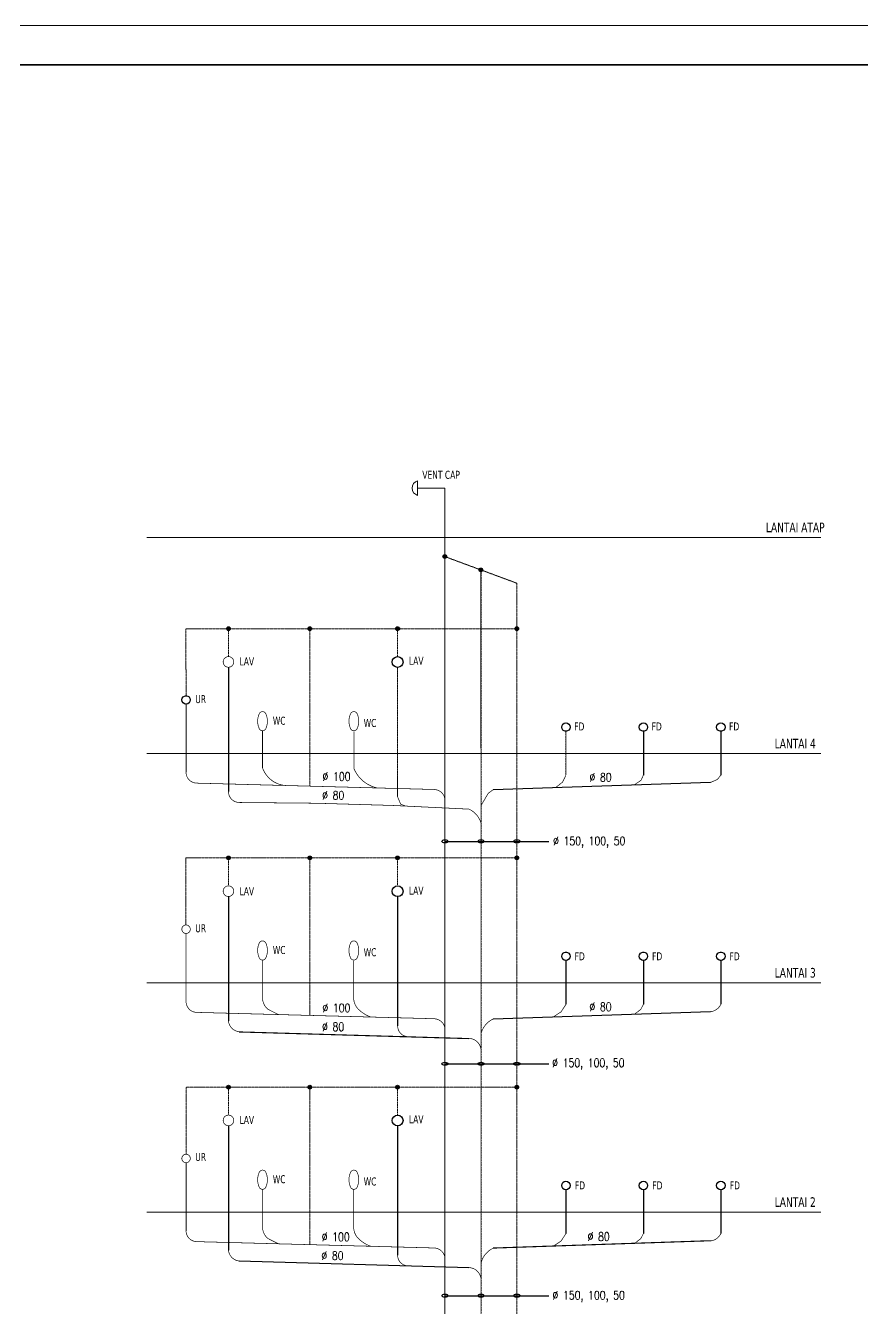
# Model space of a CAD drawing. Header units: millimetres. Extents: x -11 to 37583, y -101 to 28664.
# Drawn here: x 26078 to 30355, y 22109 to 28664 of the extents above; entities that cross this region are included whole.
import ezdxf
from ezdxf.enums import TextEntityAlignment as Align

# ---------------------------------------------------------------- set-up
doc = ezdxf.new("R2010")
doc.units = ezdxf.units.MM
for name, pattern in [('CENTER', [2, 1.25, -0.25, 0.25, -0.25]), ('DASHDOT', [1, 0.5, -0.25, 0, -0.25]), ('DASHED', [0.75, 0.5, -0.25]), ('HIDDEN', [0.375, 0.25, -0.125])]:
    doc.linetypes.add(name, pattern=pattern)
for name, color, linetype, lineweight in [('AIR KOTOR', 31, 'DASHDOT', 5), ('din2', 251, 'Continuous', 25), ('GRS KOP', 1, 'Continuous', 35), ('HACH', 252, 'Continuous', 0), ('kop', 7, 'Continuous', 20), ('Notasi', 2, 'Continuous', 20)]:
    doc.layers.add(name, color=color, linetype=linetype, lineweight=lineweight)
doc.styles.add('BARU', font='complex.shx')
doc.styles.add('century', font='romans.shx', dxfattribs={"width": 0.6})
doc.styles.get("Standard").update_dxf_attribs({"font": 'arial.ttf'})
doc.styles.add('tahoma', font='tahoma.ttf')

# ---------------------------------------------------------------- blocks, each defined once
blk = doc.blocks.new('kop')
at = {"layer": 'GRS KOP'}
blk.add_lwpolyline([(1, 54), (83, 54), (83, 1), (1, 1)], close=True, dxfattribs=at)
at = {"layer": 'kop', "color": 7}
blk.add_line((84, 55.00000000000017), (0, 55.00000000000017), dxfattribs=at)
at = {"layer": 'kop', "style": 'BARU', "flags": 4}
for p, height in [((73.79999999999714, 5.399999999992659), 0.3500000000000013), ((80.30348371280252, 5.381560126415408), 0.2500000000000009), ((73.79999999999714, 4.899999999992659), 0.3500000000000013), ((80.30348371280252, 4.881560126415408), 0.2500000000000009), ((73.79999999999714, 4.399999999992659), 0.3500000000000013), ((80.30348371280252, 4.381560126415408), 0.2500000000000009)]:
    blk.add_attdef('-', p, '', height=height, dxfattribs=at)
at = {"layer": 'kop', "flags": 4}
for tag, p in [('AR-00', (78.05695564226218, 2.647698724276623)), ('00', (81.23754618094216, 2.647099872606105))]:
    blk.add_attdef(tag, text='', height=0.3499740475000009, dxfattribs=at).set_placement(p, align=Align.MIDDLE)

msp = doc.modelspace()

# ---------------------------------------------------------------- hatches: boundary and pattern name
at = {"layer": 'din2'}
for points in [[(28230.08705310673, 25950.47518732896, 1), (28211.13111292625, 25950.47518732896, 1)], [(28413.86735621285, 25882.56066317045, 1), (28394.91141603237, 25882.56066317045, 1)], [(27123.98821990145, 25582.14628844237, 1), (27105.03227972097, 25582.14628844237, 1)], [(27540.35286434641, 25582.14628844237, 1), (27521.39692416593, 25582.14628844237, 1)], [(27988.70732525463, 25582.14628844237, 1), (27969.75138507415, 25582.14628844237, 1)], [(28597.647659319, 25582.14628844237, 1), (28578.69171913848, 25582.14628844237, 1)], [(27123.98821990145, 24410.57032414131, 1), (27105.03227972097, 24410.57032414131, 1)], [(27540.35286434641, 24410.57032414131, 1), (27521.39692416593, 24410.57032414131, 1)], [(27988.01085501324, 24410.57032414131, 1), (27969.05491483275, 24410.57032414131, 1)], [(28597.647659319, 24410.57032414131, 1), (28578.69171913848, 24410.57032414131, 1)], [(27123.98821990145, 23238.99435984024, 1), (27105.03227972097, 23238.99435984024, 1)], [(27540.35286434641, 23238.99435984024, 1), (27521.39692416593, 23238.99435984024, 1)], [(27987.9795688963, 23238.99435984024, 1), (27969.02362871581, 23238.99435984024, 1)], [(28597.647659319, 23238.99435984024, 1), (28578.69171913848, 23238.99435984024, 1)]]:
    msp.add_hatch(color=256, dxfattribs=at).paths.add_polyline_path(points)

# ---------------------------------------------------------------- linework, layer by layer
at = {"layer": 'AIR KOTOR', "color": 1, "linetype": 'CENTER', "ltscale": 2}
for p, q in [((28220.60908301652, 26300.23901503232), (28081.3041410743, 26300.23901503232)), ((28220.60908301652, 26300.23901503232), (28220.60908301648, 20790.74930597392)), ((26897.70502922811, 25196.07529872789), (26897.70502922811, 24848.30444824135)), ((27288.65140808644, 25060.6536705907), (27288.65140808644, 24870.91875078816)), ((26897.70502922811, 22852.92337012575), (26897.70502922811, 22505.15251963922))]:
    msp.add_line(p, q, dxfattribs=at)
at = {"layer": 'AIR KOTOR', "linetype": 'HIDDEN', "ltscale": 2}
for p, q in [((28220.60908301648, 25950.47518732896), (28588.16968922874, 25814.64613901193)), ((28588.16968922874, 25814.64613901193), (28588.16968922874, 21413.77235325562)), ((26897.1022458288, 25582.14628844237), (28588.16968922874, 25582.14628844237)), ((26897.70502922811, 25239.38167620209), (26897.1022458288, 25582.14628844237)), ((27530.87489425614, 25582.14628844237), (27530.87489425614, 24777.3066985368)), ((26897.1022458288, 24410.57032414131), (28588.16968922874, 24410.57032414131)), ((26897.1022458288, 24410.57032414131), (26897.1022458288, 24067.79732010587)), ((27530.87489425614, 24410.57032414131), (27530.87489425614, 23605.73073423573)), ((26897.70502922811, 23238.99435984024), (28588.16968922874, 23238.99435984024)), ((26897.70502922811, 22896.22974759996), (26897.70502922811, 23238.99435984024)), ((27530.87489425614, 23238.99435984024), (27530.46289778755, 22434.16577721782))]:
    msp.add_line(p, q, dxfattribs=at)
at = {"layer": 'AIR KOTOR', "color": 3, "linetype": 'DASHED', "ltscale": 2}
for p, q in [((28405.42039492611, 25882.17966220837), (28405.42039492611, 21065.31086528384)), ((27114.51024981122, 25439.27845369903), (27114.51024981122, 25582.14628844237)), ((27978.95155947439, 25439.27705318258), (27979.22935516437, 25582.14628844237)), ((27979.22935516437, 25384.1756331142), (27978.50542844326, 24724.41304769282)), ((28839.68640009362, 25057.60800334887), (28839.68640009362, 24833.89297314024)), ((27114.51024981122, 24267.70248939796), (27114.51024981122, 24410.57032414131)), ((27978.95155947439, 24267.70108888151), (27978.53288492301, 24410.57032414131)), ((27114.51024981122, 23096.1265250969), (27114.51024981122, 23238.99435984024)), ((27978.50159880603, 23097.85563718394), (27978.50159880603, 23238.99435984024))]:
    msp.add_line(p, q, dxfattribs=at)
at = {"layer": 'din2'}
msp.add_line((27114.51024981122, 25384.1756331142), (27114.51024981122, 24749.42242986699), dxfattribs=at)
at = {"layer": 'din2', "color": 4}
for p, q in [((29235.47038148492, 25057.60800334887), (29235.47038148492, 24833.89297314024)), ((29631.25436287624, 25057.60800334887), (29631.25436287624, 24833.89297314024)), ((29579.15917431151, 24796.32568328657), (28466.85902907555, 24758.7583934329)), ((28839.68640009362, 23886.0320390478), (28839.68640009362, 23662.31700883917)), ((29235.47038148492, 23886.0320390478), (29235.47038148492, 23662.31700883917)), ((29631.25436287624, 23886.0320390478), (29631.25436287624, 23662.31700883917)), ((29579.15917431151, 23624.7497189855), (28466.85902907555, 23587.18242913183)), ((28839.68640009362, 22714.45607474673), (28839.68640009362, 22490.7410445381)), ((29235.47038148492, 22714.45607474673), (29235.47038148492, 22490.7410445381)), ((29631.25436287624, 22714.45607474673), (29631.25436287624, 22490.7410445381)), ((29579.15917431151, 22453.17375468444), (28466.85902907555, 22415.60646483077))]:
    msp.add_line(p, q, dxfattribs=at)
at = {"layer": 'din2', "color": 0}
for p, q in [((28220.60908301652, 24495.11389454408), (28751.31669425517, 24495.11389454408)), ((28220.60908301652, 23358.42931886912), (28751.31669425517, 23358.42931886912)), ((28220.60908301652, 22173.3348904964), (28751.31669425517, 22173.3348904964))]:
    msp.add_line(p, q, dxfattribs=at)
at = {"layer": 'din2', "color": 3}
for p, q in [((27114.51024981122, 24212.59966881313), (27114.51024981122, 23577.84646556592)), ((27979.22935516437, 24212.59966881313), (27978.50542844326, 23552.83708339175)), ((27170.07624981122, 23522.28046556592), (28343.98176078095, 23488.30035515988)), ((27114.51024981122, 23041.02370451207), (27114.51024981122, 22406.27050126486)), ((27979.22935516437, 23041.02370451207), (27978.50542844326, 22381.26111909069)), ((27170.07624981122, 22350.70450126486), (28343.98176078095, 22316.72439085881))]:
    msp.add_line(p, q, dxfattribs=at)
at = {"layer": 'din2', "color": 2, "const_width": 3.528}
for points in [[(28220.60908301652, 26300.23901503232), (28081.3041410743, 26300.23901503232)], [(28220.60908301652, 26299.18028880261), (28220.60908301648, 20790.74930597392)], [(28404.38938612262, 25882.56066317045), (28405.42039492579, 21065.31086528617)]]:
    msp.add_lwpolyline(points, dxfattribs=at)
at = {"layer": 'din2', "color": 6, "const_width": 3.528}
for points in [[(26697.31637588773, 26048.70934895048), (30142.30502689991, 26048.70934895048)], [(26697.31637588773, 24944.12413169886), (30142.30502689991, 24944.12413169886)], [(26697.31637588773, 23772.5481673978), (30142.30502689991, 23772.5481673978)], [(26697.31637588773, 22600.97220309673), (30142.30502689991, 22600.97220309673)]]:
    msp.add_lwpolyline(points, dxfattribs=at)
at = {"layer": 'din2', "color": 2, "const_width": 3.528}
for points in [[(27114.23245412119, 25439.27705318258, -240.7849457897258), (27113.78249345288, 25439.26884036658, -0.4112633991708791)], [(27978.95155947439, 25439.27705318258, -240.7849457897258), (27978.50159880603, 25439.26884036658, -0.4112633991708791)], [(27114.23245412119, 24267.70108888151, -240.7849457897258), (27113.78249345288, 24267.69287606551, -0.4112633991708791)], [(27978.95155947439, 24267.70108888151, -240.7849457897258), (27978.50159880603, 24267.69287606551, -0.4112633991708791)], [(27114.23245412119, 23096.12512458045, -240.7849457897258), (27113.78249345288, 23096.11691176445, -0.4112633991708791)], [(27978.95155947439, 23096.12512458045, -240.7849457897258), (27978.50159880603, 23096.11691176445, -0.4112633991708791)]]:
    msp.add_lwpolyline(points, format="xyb", dxfattribs=at)
at = {"layer": 'din2', "color": 3, "const_width": 3.528}
for points in [[(27114.51024981122, 25384.1756331142), (27114.51024981122, 24749.42242986699, 0.1989123673796405), (27130.7851544078, 24710.13133446358, 0.1989123673796918), (27170.07624981122, 24693.85642986699, -0.0144700724339962), (28343.98176078095, 24659.87631946095, -0.4096789594849199)], [(27288.65140808644, 25060.65367059069), (27288.65140808644, 24870.91875078816, 0.3027852043723284), (27407.53517177442, 24780.60195796736, -0.6378219226741548)], [(27755.45549495638, 25057.60800334887), (27755.45549495638, 24867.87308354633, 0.2445758262941385), (27874.33925864437, 24768.13038321003, -0.6378219226741548)], [(26897.70502922816, 24848.30441979869, 0.1989127604501268), (26913.97993382468, 24809.01340843553, 0.1989115812388953), (26953.27102922811, 24792.73850383895, 0.0375997714250839)], [(28165.04308301648, 24760.36366783654, -0.1850646230305256), (28204.33417841992, 24744.08876324418, -0.2128338861133605), (28220.60908301648, 24704.79766784077, 10.43869597102193)], [(28343.98176079775, 24659.87631945997, -0.2195604920332337), (28405.42039492595, 24588.54251473013, -0.2572445636029197)], [(26897.70502922811, 24024.49933442682), (26897.70502922811, 23676.72853953789, 0.198912367379647), (26913.97993382468, 23637.43744413447, 0.198912367379732), (26953.27102922811, 23621.16253953788), (28165.04308301648, 23588.78770353547, -0.1850646230305109), (28204.33417841992, 23572.51279894312, -0.2128338861133898), (28220.60908301648, 23533.2217035397, -0.973639897815818)], [(27288.65140808644, 23889.07770628963), (27288.65140808644, 23689.35068991358, 0.1780355521926858), (27314.1441960512, 23638.41500273198, 0.01241560615959176), (27370.46874008865, 23610.01629513699, 2.431793311338646)], [(27754.99513239199, 23886.02467526055), (27754.99513239199, 23686.2976588845, 0.1780355521926858), (27780.48792035675, 23635.3619717029, 0.1078659507206809), (27842.01728218187, 23597.41796307469, 2.431793311338646)], [(27114.51024981122, 23577.84646556592, 0.3641848806556127), (27170.07624981122, 23522.28046556592, 2.935951111288148)], [(27979.71533971123, 23552.8379746196, 0.4298676529965724), (28034.07142844326, 23497.27108339175, -8.410920326828984)], [(28343.98176078095, 23488.30035515988, -0.380681858645885), (28405.42039492611, 23430.32273314558, 0.916679895676205)], [(26897.70502922811, 22852.92337012575), (26897.70502922811, 22505.15257523682, 0.198912367379647), (26913.97993382468, 22465.8614798334, 0.198912367379732), (26953.27102922811, 22449.58657523681), (28165.04308301648, 22417.2117392344, -0.1850646230305109), (28204.33417841992, 22400.93683464205, -0.2128338861133898), (28220.60908301648, 22361.64573923864, -0.973639897815818)], [(27288.65140808644, 22717.50174198856), (27288.65140808644, 22517.77472561251, 0.1780355521926858), (27314.1441960512, 22466.83903843091, 0.01241560615959176), (27370.46874008865, 22438.44033083593, 2.431793311338646)], [(27754.99513239199, 22714.44871095948), (27754.99513239199, 22514.72169458343, 0.1780355521926858), (27780.48792035675, 22463.78600740183, 0.1078659507206809), (27842.01728218187, 22425.84199877363, 2.431793311338646)], [(27114.51024981122, 22406.27050126486, 0.3641848806556127), (27170.07624981122, 22350.70450126486, 2.935951111288148)], [(27979.22935516437, 22381.26111909041, 0.4235162324162202), (28034.07142844326, 22325.69511909069, -8.410920326828984)], [(28343.98176078095, 22316.72439085881, -0.380681858645885), (28405.42039492611, 22258.74676884452, 0.916679895676205)]]:
    msp.add_lwpolyline(points, format="xyb", dxfattribs=at)
for points in [[(27979.22935516437, 25384.1756331142), (27978.50542844326, 24724.41304769254), (27994.78033303985, 24685.12195228941), (28018.91811666673, 24676.09661556646)], [(26897.70502922811, 25196.07529872789), (26897.70502922811, 24848.30444824135)], [(26953.27102922811, 24792.73850383895), (28165.04308301648, 24760.36366783654)], [(27114.51024981122, 24212.59966881313), (27114.51024981122, 23577.84646556592)], [(27979.71534036771, 24212.59966881313), (27979.71534036771, 23552.83708339175)], [(27170.07624981122, 23522.28046556592), (28343.98176078095, 23488.30035515988)], [(27114.51024981122, 23041.02370451207), (27114.51024981122, 22406.27050126486)], [(27979.71534036771, 23041.02799104386), (27979.22935516437, 22381.26111909069)], [(27170.07624981122, 22350.70450126486), (28343.98176078095, 22316.72439085881)]]:
    msp.add_lwpolyline(points, dxfattribs=at)
at = {"layer": 'din2', "color": 4, "const_width": 3.528}
for points in [[(26897.70502922811, 25239.38167620209, 0.9999999999999999), (26897.70502922811, 25196.07529872789, 0.9999999999999999), (26897.70502922811, 25239.38167620209, -1)], [(26897.70502922811, 24067.80571190103, 0.9999999999999999), (26897.70502922811, 24024.49933442682, 0.9999999999999999), (26897.70502922811, 24067.80571190103, -1)], [(29631.25436287624, 23662.31700883917, -0.25972891229918), (29579.15917431151, 23624.7497189855, -2.752608506798872)], [(28466.85902907555, 23587.18242913183, 0.2260131326784402), (28405.42039492611, 23511.33138554159, 4.301603600342983)], [(26897.70502922811, 22896.22974759996, 0.9999999999999999), (26897.70502922811, 22852.92337012575, 0.9999999999999999), (26897.70502922811, 22896.22974759996, -1)], [(29631.25436287624, 22490.7410445381, -0.25972891229918), (29579.15917431151, 22453.17375468444, -2.752608506798872)], [(28466.85902907555, 22415.60646483077, 0.2260131326784402), (28405.42039492611, 22339.75542124053, 4.301603600342983)]]:
    msp.add_lwpolyline(points, format="xyb", dxfattribs=at)
at = {"layer": 'din2', "color": 1, "const_width": 3.528}
for points in [[(27271.34639404672, 25145.86350767401, 0.2098715914783631), (27271.34639404672, 25072.50502783072, -1.231657324844098)], [(27271.34639404672, 25145.86350767402, -0.7129566312362764), (27306.04560288785, 25145.72098008219, 0.1038050610481941)], [(27305.99645558094, 25145.86350767401, -0.2098715914783631), (27305.99645558094, 25072.50502783072, 1.231657324844098)], [(27738.15048091667, 25145.86350767401, 0.2098715914783631), (27738.15048091667, 25072.50502783072, -1.231657324844098)], [(27738.15048091667, 25145.86350767402, -0.7129566312362764), (27772.84968975779, 25145.72098008219, 0.1038050610481941)], [(27772.80054245093, 25145.86350767401, -0.2098715914783631), (27772.80054245093, 25072.50502783072, 1.231657324844098)], [(27271.34639404672, 25072.50502783071, 0.7129566312362764), (27306.04560288785, 25072.64755542254, -0.1038050610481941)], [(27738.15048091667, 25072.50502783071, 0.7129566312362764), (27772.84968975779, 25072.64755542254, -0.1038050610481941)], [(27271.34639404672, 23974.28754337295, 0.2098715914783631), (27271.34639404672, 23900.92906352965, -1.231657324844098)], [(27271.34639404672, 23974.28754337296, -0.7129566312362764), (27306.04560288785, 23974.14501578112, 0.1038050610481941)], [(27305.99645558094, 23974.28754337295, -0.2098715914783631), (27305.99645558094, 23900.92906352965, 1.231657324844098)], [(27738.15048091667, 23974.28754337295, 0.2098715914783631), (27738.15048091667, 23900.92906352965, -1.231657324844098)], [(27738.15048091667, 23974.28754337296, -0.7129566312362764), (27772.84968975779, 23974.14501578112, 0.1038050610481941)], [(27772.80054245093, 23974.28754337295, -0.2098715914783631), (27772.80054245093, 23900.92906352965, 1.231657324844098)], [(27271.34639404672, 23900.92906352965, 0.7129566312362764), (27306.04560288785, 23901.07159112148, -0.1038050610481941)], [(27738.15048091667, 23900.92906352965, 0.7129566312362764), (27772.84968975779, 23901.07159112148, -0.1038050610481941)], [(27271.34639404672, 22802.71157907189, -0.7129566312362764), (27306.04560288785, 22802.56905148006, 0.1038050610481941)], [(27738.15048091667, 22802.71157907189, -0.7129566312362764), (27772.84968975779, 22802.56905148006, 0.1038050610481941)], [(27271.34639404672, 22802.71157907188, 0.2098715914783631), (27271.34639404672, 22729.35309922859, -1.231657324844098)], [(27305.99645558094, 22802.71157907188, -0.2098715914783631), (27305.99645558094, 22729.35309922859, 1.231657324844098)], [(27738.15048091667, 22802.71157907188, 0.2098715914783631), (27738.15048091667, 22729.35309922859, -1.231657324844098)], [(27772.80054245093, 22802.71157907188, -0.2098715914783631), (27772.80054245093, 22729.35309922859, 1.231657324844098)], [(27271.34639404672, 22729.35309922858, 0.7129566312362764), (27306.04560288785, 22729.49562682041, -0.1038050610481941)], [(27738.15048091667, 22729.35309922858, 0.7129566312362764), (27772.84968975779, 22729.49562682041, -0.1038050610481941)]]:
    msp.add_lwpolyline(points, format="xyb", dxfattribs=at)
at = {"layer": 'din2', "color": 6, "const_width": 3.528}
for points in [[(28839.68640009362, 25100.91438082307, 0.9999999999999999), (28839.68640009362, 25057.60800334887, 0.9999999999999999), (28839.68640009362, 25100.91438082307, -1)], [(29235.47038148492, 25100.91438082307, 0.9999999999999999), (29235.47038148492, 25057.60800334887, 0.9999999999999999), (29235.47038148492, 25100.91438082307, -1)], [(29631.25436287624, 25100.91438082307, 0.9999999999999999), (29631.25436287624, 25057.60800334887, 0.9999999999999999), (29631.25436287624, 25100.91438082307, -1)], [(28839.68640009362, 23929.338416522, 0.9999999999999999), (28839.68640009362, 23886.0320390478, 0.9999999999999999), (28839.68640009362, 23929.338416522, -1)], [(29235.47038148492, 23929.338416522, 0.9999999999999999), (29235.47038148492, 23886.0320390478, 0.9999999999999999), (29235.47038148492, 23929.338416522, -1)], [(29631.25436287624, 23929.338416522, 0.9999999999999999), (29631.25436287624, 23886.0320390478, 0.9999999999999999), (29631.25436287624, 23929.338416522, -1)], [(28839.68640009362, 22757.76245222094, 0.9999999999999999), (28839.68640009362, 22714.45607474673, 0.9999999999999999), (28839.68640009362, 22757.76245222094, -1)], [(29235.47038148492, 22757.76245222094, 0.9999999999999999), (29235.47038148492, 22714.45607474673, 0.9999999999999999), (29235.47038148492, 22757.76245222094, -1)], [(29631.25436287624, 22757.76245222094, 0.9999999999999999), (29631.25436287624, 22714.45607474673, 0.9999999999999999), (29631.25436287624, 22757.76245222094, -1)]]:
    msp.add_lwpolyline(points, format="xyb", dxfattribs=at)
at = {"layer": 'din2', "color": 4, "const_width": 3.528}
for points in [[(28839.68640009362, 25057.60800334887), (28839.68640009362, 24833.89297314024)], [(29235.47038148492, 25057.60800334887), (29235.47038148492, 24833.89297314024)], [(29631.25436287624, 25057.60800334887), (29631.25436287624, 24833.89297314024)], [(29579.15917431151, 24796.32568328657), (28466.85902907555, 24758.7583934329)], [(28839.68640009362, 24833.89297314024), (28822.42730557539, 24798.00699906348), (28786.03108399493, 24769.53824377428)], [(29235.47038148492, 24833.89297314024), (29223.48376569954, 24807.26930504185), (29188.03384096838, 24783.11565285571)], [(29631.25436287624, 24833.89297314024), (29614.01437824364, 24811.58381058543), (29579.15917431151, 24796.32568328657)], [(28466.85902907555, 24758.7583934329), (28442.84359171092, 24741.51429648956), (28405.42039492611, 24678.43031959928)], [(28839.68640009362, 23886.0320390478), (28839.68640009362, 23662.31700883917)], [(29235.47038148492, 23886.0320390478), (29235.47038148492, 23662.31700883917)], [(29631.25436287624, 23886.0320390478), (29631.25436287624, 23662.31700883917)], [(29579.15917431151, 23624.7497189855), (28466.85902907555, 23587.18242913183)], [(28839.68640009362, 23662.31700883917), (28814.61434431162, 23623.97989253511), (28774.60163363152, 23597.57625644112)], [(29235.47038148492, 23662.31700883917), (29221.94306432078, 23636.05391737195), (29189.6944987499, 23611.59577630442)], [(28839.68640009362, 22714.45607474673), (28839.68640009362, 22490.7410445381)], [(29235.47038148492, 22714.45607474673), (29235.47038148492, 22490.7410445381)], [(29631.25436287624, 22714.45607474673), (29631.25436287624, 22490.7410445381)], [(28839.68640009362, 22490.7410445381), (28814.61434431162, 22452.40392823405), (28774.60163363152, 22426.00029214006)], [(29235.47038148492, 22490.7410445381), (29221.94306432078, 22464.47795307088), (29189.6944987499, 22440.01981200336)], [(29579.15917431151, 22453.17375468444), (28466.85902907555, 22415.60646483077)]]:
    msp.add_lwpolyline(points, dxfattribs=at)
at = {"layer": 'din2'}
for centre, radius in [((28220.60908301652, 25950.47518732896), 9.477970090241683), ((28404.38938612262, 25882.56066317045), 9.477970090241683), ((27114.51024981122, 25582.14628844237), 9.477970090241683), ((27530.87489425614, 25582.14628844237), 9.477970090241683), ((27979.22935516437, 25582.14628844237), 9.477970090241683), ((28588.16968922874, 25582.14628844237), 9.477970090241683), ((26897.70502922811, 25217.72848746499), 21.65318873710418), ((29235.47038148492, 25079.26119208597), 21.65318873710418), ((29631.25436287624, 25079.26119208597), 21.65318873710418), ((27114.51024981122, 24410.57032414131), 9.477970090241683), ((27530.87489425614, 24410.57032414131), 9.477970090241683), ((27978.53288492301, 24410.57032414131), 9.477970090241683), ((28588.16968922874, 24410.57032414131), 9.477970090241683), ((28839.68640009362, 23907.6852277849), 21.65318873710418), ((29235.47038148492, 23907.6852277849), 21.65318873710418), ((29631.25436287624, 23907.6852277849), 21.65318873710418), ((27114.51024981122, 23238.99435984024), 9.477970090241683), ((27530.87489425614, 23238.99435984024), 9.477970090241683), ((27978.50159880603, 23238.99435984024), 9.477970090241683), ((28588.16968922874, 23238.99435984024), 9.477970090241683), ((28839.68640009362, 22736.10926348383), 21.65318873710418), ((29235.47038148492, 22736.10926348383), 21.65318873710418), ((29631.25436287624, 22736.10926348383), 21.65318873710418)]:
    msp.add_circle(centre, radius, dxfattribs=at)
at = {"layer": 'din2', "color": 2}
for centre in [(27979.22935516437, 25411.72704340662), (27979.22935516437, 24240.15107910555), (27979.22935516437, 23068.57511480448)]:
    msp.add_circle(centre, 27.55141029241411, dxfattribs=at)
at = {"layer": 'din2', "color": 6}
msp.add_circle((28839.68640009362, 25079.26119208597), 21.65318873710418, dxfattribs=at)
at = {"layer": 'din2', "color": 0}
for centre in [(28221.16869797975, 24495.11389454408), (28405.42039492611, 24495.11389454408), (28588.16968922874, 24495.11389454408), (28221.16869797975, 23358.42931886912), (28405.42039492611, 23358.42931886912), (28588.16968922874, 23358.42931886912), (28221.16869797975, 22173.3348904964), (28405.42039492611, 22173.3348904964), (28588.16968922874, 22173.3348904964)]:
    msp.add_ellipse(centre, major_axis=(-16.27257193612342, 2.989222970320288e-15), ratio=0.4754452954289689, dxfattribs=at)
at = {"layer": 'HACH', "linetype": 'Continuous'}
for p, q in [((28081.3041410743, 26263.55314399902), (28081.3041410743, 26336.92488606561)), ((26697.31637588773, 26048.70934895048), (30142.30502689991, 26048.70934895048)), ((26697.31637588773, 24944.12413169886), (30142.30502689991, 24944.12413169886)), ((26697.31637588773, 23772.5481673978), (30142.30502689991, 23772.5481673978)), ((26697.31637588773, 22600.97220309673), (30142.30502689991, 22600.97220309673))]:
    msp.add_line(p, q, dxfattribs=at)
msp.add_arc((28091.02799025783, 26300.23901503232), 37.95268602460168, 104.8452818756496, 255.1547181243504, dxfattribs=at)
at = {"layer": 'kop', "color": 7}
msp.add_line((37583.10774446966, 28663.85288753689), (20783.10774446966, 28663.85288753689), dxfattribs=at)

# ---------------------------------------------------------------- block references
at = {"layer": 'kop', "xscale": 200, "yscale": 200, "zscale": 200}
msp.add_blockref('kop', (20783.10785158622, 17663.85288938816), dxfattribs=at)

# ---------------------------------------------------------------- texts
at = {"color": 0, "char_height": 43.49404200960001, "width": 990.7791412466415, "attachment_point": 1, "style": 'century'}
for s, insert in [('\\A1;{\\W0.8;%%C 100}', (27595.25185030442, 24848.18565875645)), ('\\A1;{\\W0.8;%%C 80}', (28959.83602773392, 24844.32075715165)), ('\\A1;{\\W0.8;%%C 80}', (27593.40008866107, 24752.00040625177)), ('\\A1;{\\W0.8;%%C 150, 100, 50}', (28773.7314134539, 24518.99501053134)), ('\\A1;{\\W0.8;%%C 100}', (27594.62928623868, 23665.55366923748)), ('\\A1;{\\W0.8;%%C 80}', (28959.42697393861, 23671.24113984791)), ('\\A1;{\\W0.8;%%C 80}', (27592.77752459532, 23569.3684167328)), ('\\A1;{\\W0.8;%%C 150, 100, 50}', (28769.19072685837, 23385.31150186985)), ('\\A1;{\\W0.8;%%C 100}', (27591.11760415942, 22495.77207257955)), ('\\A1;{\\W0.8;%%C 80}', (28950.06283683985, 22497.16034619842)), ('\\A1;{\\W0.8;%%C 80}', (27589.26584251606, 22399.58682007487)), ('\\A1;{\\W0.8;%%C 150, 100, 50}', (28770.91716776897, 22197.16587072813))]:
    msp.add_mtext(s, dxfattribs=dict(at, insert=insert))
at = {"layer": 'din2', "color": 4, "char_height": 49.07589119999999, "attachment_point": 5, "style": 'tahoma'}
for s, insert in [('\\A1;{\\W0.8;LANTAI ATAP}', (30011.61624390911, 26099.49076255073)), ('\\A1;{\\W0.8;LANTAI 4}', (30011.61624390911, 24994.90554529911)), ('\\A1;{\\W0.8;LANTAI 3}', (30011.61624390911, 23823.32958099804)), ('\\A1;{\\W0.8;LANTAI 2}', (30011.61624390911, 22651.75361669697))]:
    msp.add_mtext(s, dxfattribs=dict(at, insert=insert))
at = {"layer": 'Notasi', "char_height": 40.896576, "attachment_point": 5, "style": 'tahoma'}
for s, insert in [('\\A1;{\\W0.8;VENT CAP}', (28201.41403913823, 26368.05367409724)), ('\\A1;{\\W0.8;LAV}', (27208.3662745242, 25414.6524785649)), ('\\A1;{\\W0.8;LAV}', (28074.38565956362, 25417.81853406302)), ('\\A1;{\\W0.8;UR}', (26972.2795837878, 25221.83568792185)), ('\\A1;{\\W0.8;WC}', (27373.87562706045, 25111.25980033387)), ('\\A1;{\\W0.8;WC}', (27838.3479301191, 25099.86847827839)), ('\\A1;{\\W0.8;FD}', (28907.67683460206, 25082.50126564692)), ('\\A1;{\\W0.8;FD}', (29303.46081599337, 25082.50126564692)), ('\\A1;{\\W0.8;FD}', (29699.24479738464, 25082.50126564692)), ('\\A1;{\\W0.8;LAV}', (27208.3662745242, 24240.55677985433)), ('\\A1;{\\W0.8;LAV}', (28074.38565956362, 24243.72283535244)), ('\\A1;{\\W0.8;UR}', (26972.2795837878, 24050.87943573294)), ('\\A1;{\\W0.8;WC}', (27373.87562706045, 23939.6838360328)), ('\\A1;{\\W0.8;WC}', (27838.3479301191, 23928.29251397733)), ('\\A1;{\\W0.8;FD}', (28909.96061426121, 23907.81021408441)), ('\\A1;{\\W0.8;FD}', (29305.74459565253, 23907.81021408441)), ('\\A1;{\\W0.8;FD}', (29701.52857704379, 23907.81021408441)), ('\\A1;{\\W0.8;LAV}', (27208.3662745242, 23071.94810241586)), ('\\A1;{\\W0.8;LAV}', (28074.38565956362, 23075.11415791398)), ('\\A1;{\\W0.8;UR}', (26972.2795837878, 22882.04502392803)), ('\\A1;{\\W0.8;WC}', (27373.87562706045, 22768.10787173174)), ('\\A1;{\\W0.8;WC}', (27838.3479301191, 22756.71654967626)), ('\\A1;{\\W0.8;FD}', (28911.32144404368, 22737.03716546355)), ('\\A1;{\\W0.8;FD}', (29307.10542543495, 22737.03716546355)), ('\\A1;{\\W0.8;FD}', (29702.88940682625, 22737.03716546355))]:
    msp.add_mtext(s, dxfattribs=dict(at, insert=insert))

doc.saveas('drawing.dxf')
